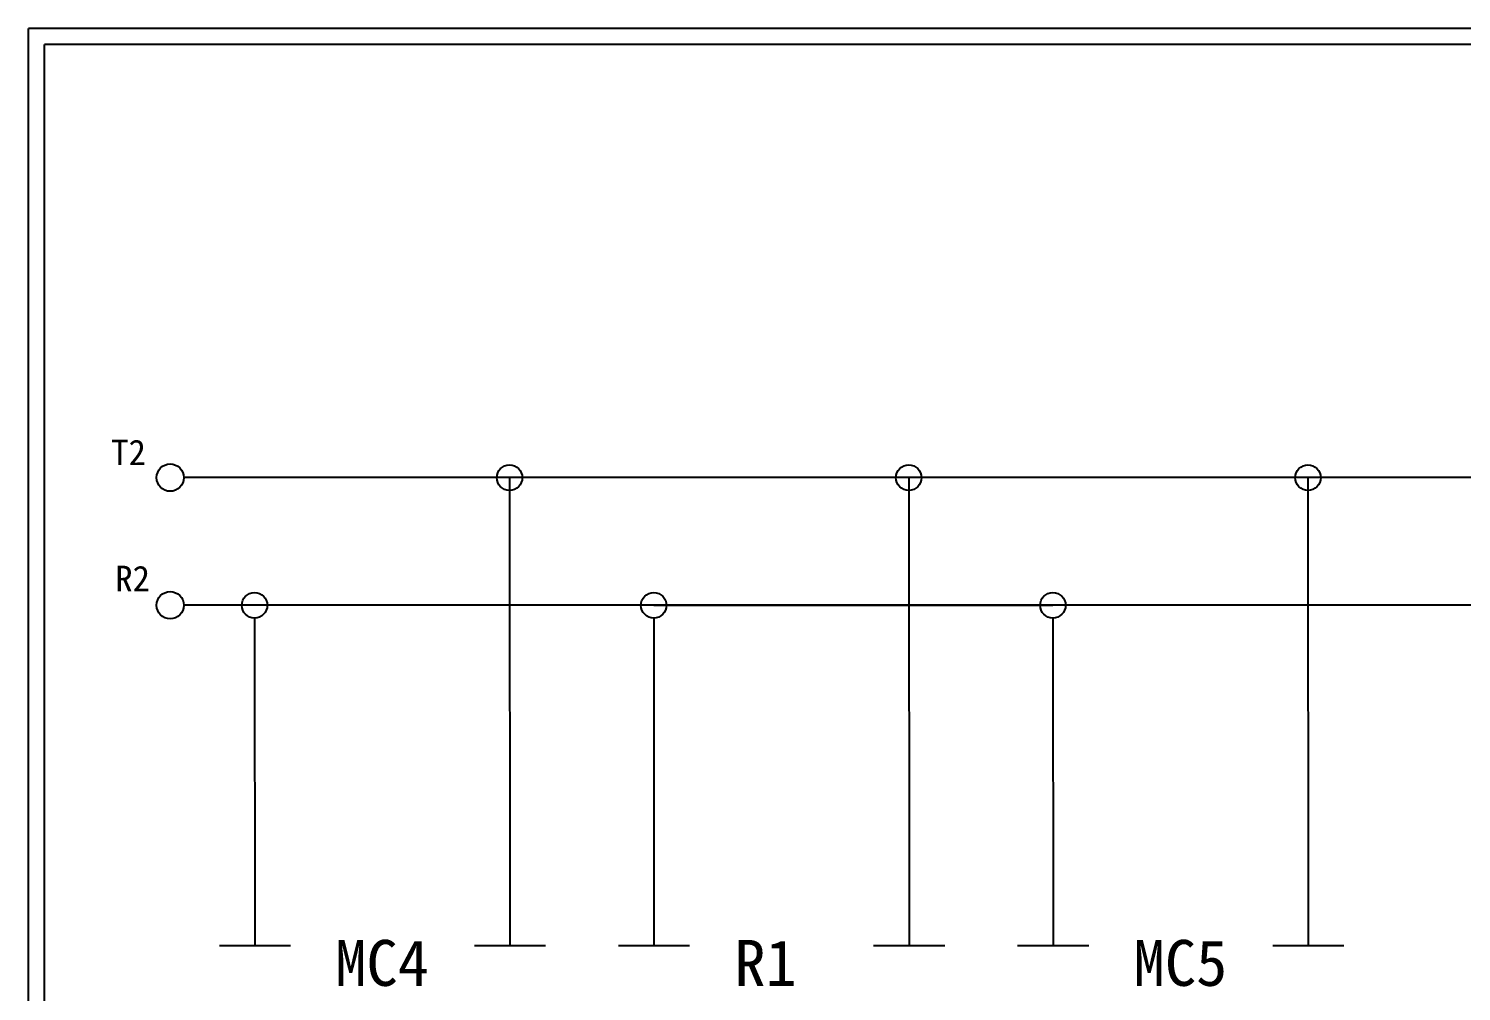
# Model space of a CAD drawing. Extents: x 10 to 297, y 3 to 207.
# Drawn here: x 10 to 122.3, y 131.5 to 207 of the extents above; entities that cross this region are included whole.
import ezdxf

# ---------------------------------------------------------------- set-up
doc = ezdxf.new("R2010")
doc.units = 0
doc.layers.get('0').update_dxf_attribs({"linetype": 'CONTINUOUS'})
doc.layers.add('圖框層', color=7, linetype='CONTINUOUS')
doc.layers.add('標尺寸層', color=3, linetype='CONTINUOUS')
doc.styles.add('STSL', font='kaiu.ttf')

msp = doc.modelspace()

# ---------------------------------------------------------------- linework, layer by layer
for p, q in [((163.94, 171.79), (22.17, 171.79)), ((47.7, 171.79), (47.73, 135.14)), ((78.99, 171.79), (79.02, 135.14)), ((110.28, 171.79), (110.31, 135.14)), ((163.94, 161.79), (22.17, 161.79)), ((27.71, 160.79), (27.73, 135.14)), ((59, 160.79), (59.02, 135.14)), ((90.29, 160.79), (90.31, 135.14))]:
    msp.add_line(p, q)
for centre, radius in [((21.1, 171.79), 1.07), ((110.29, 171.79), 1), ((21.1, 161.79), 1.07), ((90.29, 161.79), 1)]:
    msp.add_circle(centre, radius)
at = {"layer": '圖框層', "color": 7}
for p, q in [((297, 206.97), (10, 206.97)), ((10, 3), (10, 206.97)), ((295.75, 205.72), (11.25, 205.72)), ((11.25, 4.25), (11.25, 205.72))]:
    msp.add_line(p, q, dxfattribs=at)
at = {"layer": '標尺寸層', "color": 7}
for p, q in [((59, 161.79), (90.29, 161.79)), ((24.95, 135.14), (30.52, 135.14)), ((44.95, 135.14), (50.52, 135.14)), ((56.24, 135.14), (61.81, 135.14)), ((76.24, 135.14), (81.81, 135.14)), ((87.53, 135.14), (93.1, 135.14)), ((107.53, 135.14), (113.1, 135.14))]:
    msp.add_line(p, q, dxfattribs=at)
for centre in [(47.7, 171.79), (78.99, 171.79), (27.71, 161.79), (59, 161.79)]:
    msp.add_circle(centre, 1, dxfattribs=at)

# ---------------------------------------------------------------- texts
at = {"layer": '圖框層', "color": 4, "style": 'STSL'}
for s, height, p in [('T2', 2, (16.47, 172.77)), ('R2', 2, (16.79, 162.89)), ('MC4', 3.6, (34.03, 131.97)), ('R1', 3.6, (65.32, 131.97)), ('MC5', 3.6, (96.62, 131.97))]:
    msp.add_text(s, height=height, dxfattribs=at).set_placement(p)

doc.saveas('drawing.dxf')
